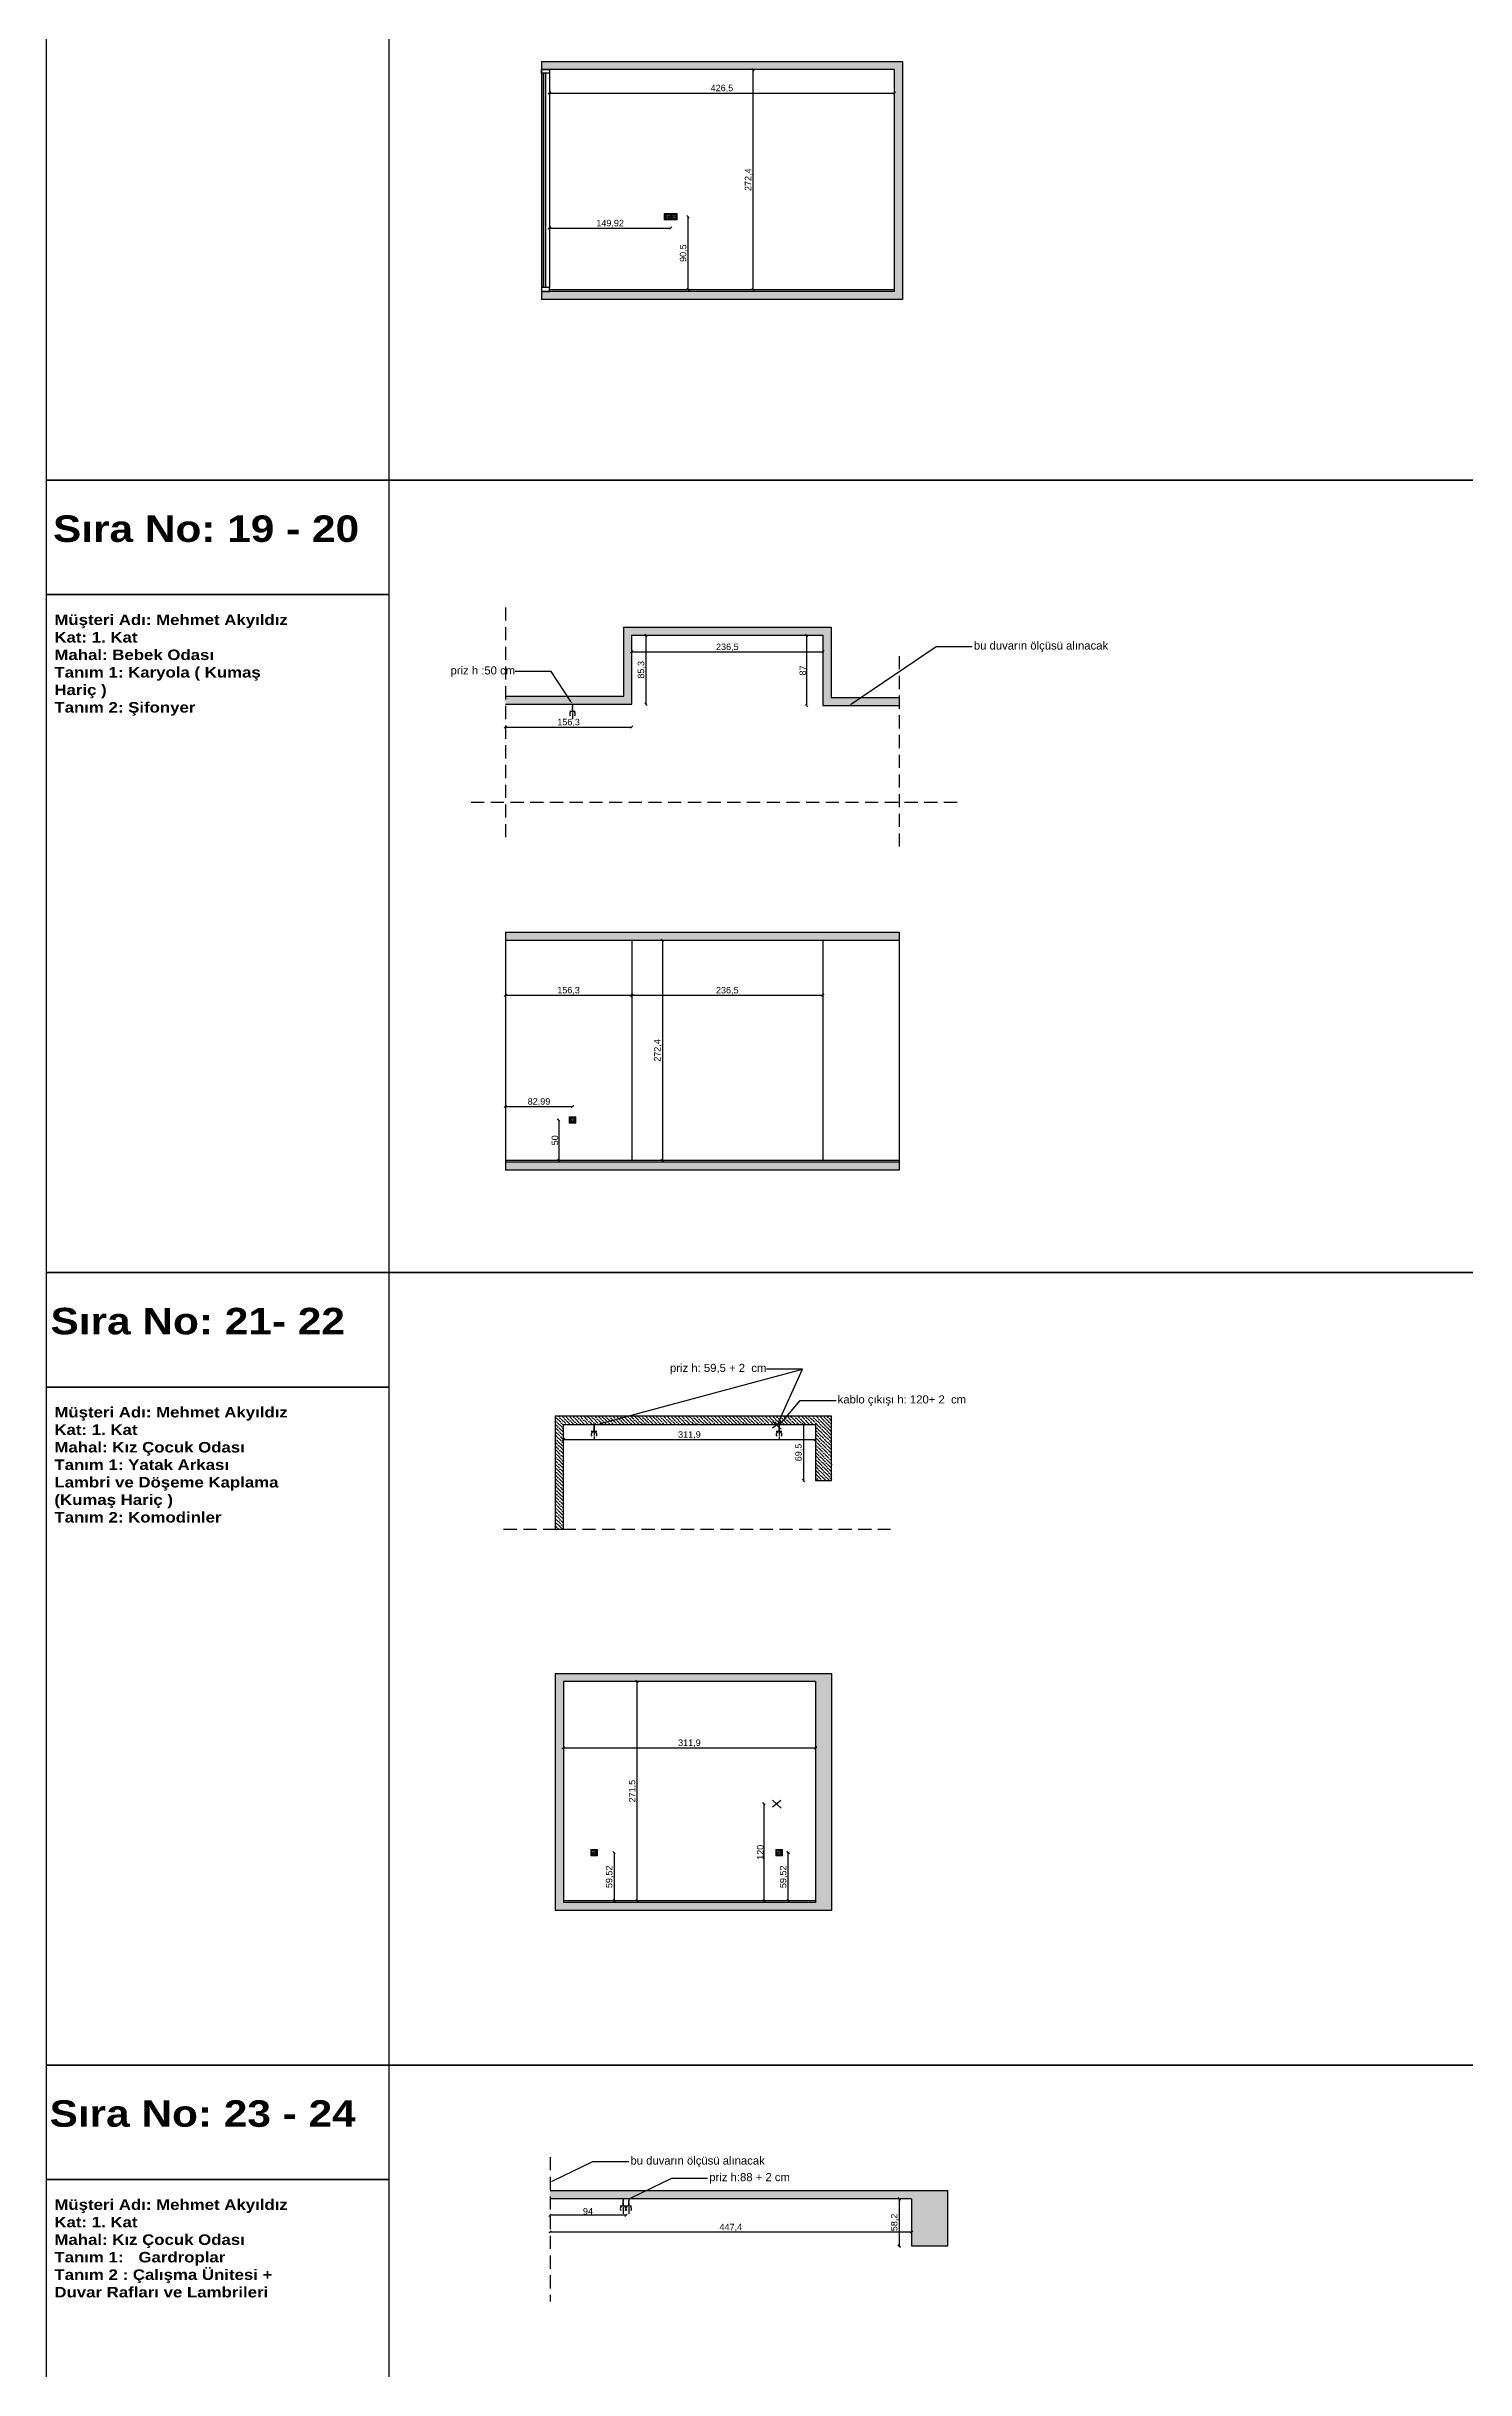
# Model space of a CAD drawing. Header units: millimetres. Extents: x -1860 to 15304, y 307 to 22353.
# Drawn here: x 3092 to 4848, y 5814 to 8689 of the extents above; entities that cross this region are included whole.
import ezdxf
from ezdxf import colors
from ezdxf.entities.mleader import LeaderData, LeaderLine
from ezdxf.math import Vec2, Vec3

# ---------------------------------------------------------------- set-up
doc = ezdxf.new("R2010")
doc.units = ezdxf.units.MM
doc.set_wipeout_variables(frame=1)
doc.linetypes.add('( Hidden )', pattern=[0.375, 0.25, -0.125])
doc.linetypes.add('CENTER', pattern=[50.8, 31.75, -6.35, 6.35, -6.35])
for name, color, linetype in [('0_Toner_Axis', 8, 'CENTER'), ('5_Toner_Electrical', 133, 'Continuous'), ('frame', 43, 'Continuous'), ('glass', 1, 'Continuous')]:
    doc.layers.add(name, color=color, linetype=linetype)
doc.layers.add('5_ID-Electrical _Priz', color=3, linetype='Continuous', lineweight=0)
doc.layers.add('çerçeve', color=40, linetype='Continuous', lineweight=40)
doc.styles.get("Standard").update_dxf_attribs({"font": 'arial.ttf'})
doc.dimstyles.new('ISO-25', dxfattribs={"dimtxt": 8, "dimasz": 3, "dimexe": 1.25, "dimexo": 0.625, "dimtad": 1, "dimtxsty": 'Standard', "dimblk": 'OBLIQUE', "dimcen": 2.5, "dimse1": 1, "dimse2": 1, "dimadec": 0, "dimazin": 0, "dimtfac": 1, "dimtmove": 0, "dimatfit": 3, "dimldrblk": 'OBLIQUE', "dimfxl": 1, "dimarcsym": 0})
pattern_1 = [(315, (-3502.7175, 9351.9497), (6.1739261, -1.683798), [7.9375, -1.5875, 0, -1.5875])]
pattern_2 = [(315, (-3586.0464, 9317.0485), (6.1739261, -1.683798), [7.9375, -1.5875, 0, -1.5875])]

# ---------------------------------------------------------------- blocks, each defined once
blk = doc.blocks.new('_Oblique')
at = {"color": 0, "linetype": 'ByBlock', "lineweight": -2}
blk.add_line((-0.5, -0.5), (0.5, 0.5), dxfattribs=at)
blk = doc.blocks.new('*D198')
at = {"color": 0, "lineweight": -2, "transparency": 16777216}
blk.add_line((3660, 7847), (3816.3, 7847), dxfattribs=at)
at = {"layer": 'Defpoints', "color": 0, "transparency": 16777216}
for p in [(3660, 7885.3), (3816.3, 7875.3), (3816.3, 7847)]:
    blk.add_point(p, dxfattribs=at)
at = {"color": 0, "lineweight": -2, "transparency": 16777216, "xscale": 3, "yscale": 3, "zscale": 3, "rotation": 180}
blk.add_blockref('_Oblique', (3660, 7847), dxfattribs=at)
at = {"color": 0, "lineweight": -2, "transparency": 16777216, "xscale": 3, "yscale": 3, "zscale": 3}
blk.add_blockref('_Oblique', (3816.3, 7847), dxfattribs=at)
at = {"color": 0, "transparency": 16777216, "insert": (3738.1, 7852.5), "char_height": 8, "attachment_point": 5}
blk.add_mtext('156,3', dxfattribs=at)
blk = doc.blocks.new('*D199')
at = {"color": 0, "lineweight": -2, "transparency": 16777216}
blk.add_line((3833.9, 7875.3), (3833.9, 7960.6), dxfattribs=at)
at = {"layer": 'Defpoints', "color": 0, "transparency": 16777216}
for p in [(3816.3, 7960.6), (3833.9, 7960.6), (3816.3, 7875.3)]:
    blk.add_point(p, dxfattribs=at)
at = {"color": 0, "lineweight": -2, "transparency": 16777216, "xscale": 3, "yscale": 3, "zscale": 3}
for p, rotation in [((3833.9, 7960.6), 90), ((3833.9, 7875.3), 270)]:
    blk.add_blockref('_Oblique', p, dxfattribs=dict(at, rotation=rotation))
at = {"color": 0, "transparency": 16777216, "insert": (3828.4, 7917.9), "char_height": 8, "attachment_point": 5, "rotation": 90}
blk.add_mtext('85,3', dxfattribs=at)
blk = doc.blocks.new('*D200')
at = {"color": 0, "lineweight": -2, "transparency": 16777216}
blk.add_line((3816.3, 7940.2), (4052.8, 7940.2), dxfattribs=at)
at = {"layer": 'Defpoints', "color": 0, "transparency": 16777216}
for p in [(3816.3, 7960.6), (4052.8, 7960.6), (4052.8, 7940.2)]:
    blk.add_point(p, dxfattribs=at)
at = {"color": 0, "lineweight": -2, "transparency": 16777216, "xscale": 3, "yscale": 3, "zscale": 3, "rotation": 180}
blk.add_blockref('_Oblique', (3816.3, 7940.2), dxfattribs=at)
at = {"color": 0, "lineweight": -2, "transparency": 16777216, "xscale": 3, "yscale": 3, "zscale": 3}
blk.add_blockref('_Oblique', (4052.8, 7940.2), dxfattribs=at)
at = {"color": 0, "transparency": 16777216, "insert": (3934.5, 7945.6), "char_height": 8, "attachment_point": 5}
blk.add_mtext('236,5', dxfattribs=at)
blk = doc.blocks.new('*D201')
at = {"color": 0, "lineweight": -2, "transparency": 16777216}
blk.add_line((4032.6, 7960.6), (4032.6, 7873.6), dxfattribs=at)
at = {"layer": 'Defpoints', "color": 0, "transparency": 16777216}
for p in [(4052.8, 7960.6), (4032.6, 7873.6), (4052.8, 7873.6)]:
    blk.add_point(p, dxfattribs=at)
at = {"color": 0, "lineweight": -2, "transparency": 16777216, "xscale": 3, "yscale": 3, "zscale": 3}
for p, rotation in [((4032.6, 7960.6), 90), ((4032.6, 7873.6), 270)]:
    blk.add_blockref('_Oblique', p, dxfattribs=dict(at, rotation=rotation))
at = {"color": 0, "transparency": 16777216, "insert": (4027.9, 7917.1), "char_height": 8, "attachment_point": 5, "rotation": 90}
blk.add_mtext('87', dxfattribs=at)
blk = doc.blocks.new('priz')
blk.add_wipeout([(12844.2, 13291.9), (12852.2, 13291.9), (12852.2, 13299.9), (12844.2, 13299.9)]).dxf.layer = '5_ID-Electrical _Priz'
at = {"layer": '5_ID-Electrical _Priz'}
for points in [[(12844.2, 13299.9), (12852.2, 13299.9), (12852.2, 13291.9), (12844.2, 13291.9)], [(12852.1, 13299.8), (12852.1, 13291.9), (12844.3, 13291.9), (12844.3, 13299.8)], [(12851.2, 13298.9), (12845.2, 13298.9), (12845.2, 13292.9), (12851.2, 13292.9)], [(12850.9, 13298.6), (12845.5, 13298.6), (12845.5, 13293.2), (12850.9, 13293.2)]]:
    blk.add_lwpolyline(points, close=True, dxfattribs=at)
for centre, radius in [((12848.2, 13295.9), 1.88), ((12847.6, 13295.9), 0.23), ((12848.7, 13295.9), 0.23)]:
    blk.add_circle(centre, radius, dxfattribs=at)
blk = doc.blocks.new('*D202')
at = {"color": 0, "lineweight": -2, "transparency": 16777216}
blk.add_line((3885.9, 8388.2), (3885.9, 8478.7), dxfattribs=at)
at = {"layer": 'Defpoints', "color": 0, "transparency": 16777216}
for p in [(3872.5, 8478.7), (3885.9, 8478.7), (3863.4, 8388.2)]:
    blk.add_point(p, dxfattribs=at)
at = {"color": 0, "lineweight": -2, "transparency": 16777216, "xscale": 3, "yscale": 3, "zscale": 3}
for p, rotation in [((3885.9, 8478.7), 90), ((3885.9, 8388.2), 270)]:
    blk.add_blockref('_Oblique', p, dxfattribs=dict(at, rotation=rotation))
at = {"color": 0, "transparency": 16777216, "insert": (3880.5, 8433.5), "char_height": 8, "attachment_point": 5, "rotation": 90}
blk.add_mtext('90,5', dxfattribs=at)
blk = doc.blocks.new('*D203')
at = {"color": 0, "lineweight": -2, "transparency": 16777216}
blk.add_line((3714.5, 8464.6), (3864.5, 8464.6), dxfattribs=at)
at = {"layer": 'Defpoints', "color": 0, "transparency": 16777216}
for p in [(3714.5, 8488), (3864.5, 8478.7), (3864.5, 8464.6)]:
    blk.add_point(p, dxfattribs=at)
at = {"color": 0, "lineweight": -2, "transparency": 16777216, "xscale": 3, "yscale": 3, "zscale": 3, "rotation": 180}
blk.add_blockref('_Oblique', (3714.5, 8464.6), dxfattribs=at)
at = {"color": 0, "lineweight": -2, "transparency": 16777216, "xscale": 3, "yscale": 3, "zscale": 3}
blk.add_blockref('_Oblique', (3864.5, 8464.6), dxfattribs=at)
at = {"color": 0, "transparency": 16777216, "insert": (3789.5, 8470), "char_height": 8, "attachment_point": 5}
blk.add_mtext('149,92', dxfattribs=at)
blk = doc.blocks.new('*D233')
at = {"color": 0, "lineweight": -2, "transparency": 16777216}
blk.add_line((3966.3, 8388.2), (3966.3, 8660.6), dxfattribs=at)
at = {"layer": 'Defpoints', "color": 0, "transparency": 16777216}
for p in [(3966.3, 8660.6), (3968.7, 8660.6), (3968.7, 8388.2)]:
    blk.add_point(p, dxfattribs=at)
at = {"color": 0, "lineweight": -2, "transparency": 16777216, "xscale": 3, "yscale": 3, "zscale": 3}
for p, rotation in [((3966.3, 8660.6), 90), ((3966.3, 8388.2), 270)]:
    blk.add_blockref('_Oblique', p, dxfattribs=dict(at, rotation=rotation))
at = {"color": 0, "transparency": 16777216, "insert": (3960.9, 8524.4), "char_height": 8, "attachment_point": 5, "rotation": 90}
blk.add_mtext('272,4', dxfattribs=at)
blk = doc.blocks.new('*D234')
at = {"color": 0, "lineweight": -2, "transparency": 16777216}
blk.add_line((3714.5, 8631.7), (4141, 8631.7), dxfattribs=at)
at = {"layer": 'Defpoints', "color": 0, "transparency": 16777216}
for p in [(3714.5, 8660.6), (4141, 8660.6), (4141, 8631.7)]:
    blk.add_point(p, dxfattribs=at)
at = {"color": 0, "lineweight": -2, "transparency": 16777216, "xscale": 3, "yscale": 3, "zscale": 3, "rotation": 180}
blk.add_blockref('_Oblique', (3714.5, 8631.7), dxfattribs=at)
at = {"color": 0, "lineweight": -2, "transparency": 16777216, "xscale": 3, "yscale": 3, "zscale": 3}
blk.add_blockref('_Oblique', (4141, 8631.7), dxfattribs=at)
at = {"color": 0, "transparency": 16777216, "insert": (3927.8, 8637.2), "char_height": 8, "attachment_point": 5}
blk.add_mtext('426,5', dxfattribs=at)
blk = doc.blocks.new('*D235')
at = {"color": 0, "lineweight": -2, "transparency": 16777216}
blk.add_line((3854.1, 7583), (3854.1, 7310.6), dxfattribs=at)
at = {"layer": 'Defpoints', "color": 0, "transparency": 16777216}
for p in [(3816.3, 7583), (3816.3, 7310.6), (3854.1, 7310.6)]:
    blk.add_point(p, dxfattribs=at)
at = {"color": 0, "lineweight": -2, "transparency": 16777216, "xscale": 3, "yscale": 3, "zscale": 3}
for p, rotation in [((3854.1, 7583), 90), ((3854.1, 7310.6), 270)]:
    blk.add_blockref('_Oblique', p, dxfattribs=dict(at, rotation=rotation))
at = {"color": 0, "transparency": 16777216, "insert": (3848.7, 7446.8), "char_height": 8, "attachment_point": 5, "rotation": 90}
blk.add_mtext('272,4', dxfattribs=at)
blk = doc.blocks.new('*D236')
at = {"color": 0, "lineweight": -2, "transparency": 16777216}
blk.add_line((3660, 7515.3), (3816.3, 7515.3), dxfattribs=at)
at = {"layer": 'Defpoints', "color": 0, "transparency": 16777216}
for p in [(3660, 7583), (3816.3, 7583), (3816.3, 7515.3)]:
    blk.add_point(p, dxfattribs=at)
at = {"color": 0, "lineweight": -2, "transparency": 16777216, "xscale": 3, "yscale": 3, "zscale": 3, "rotation": 180}
blk.add_blockref('_Oblique', (3660, 7515.3), dxfattribs=at)
at = {"color": 0, "lineweight": -2, "transparency": 16777216, "xscale": 3, "yscale": 3, "zscale": 3}
blk.add_blockref('_Oblique', (3816.3, 7515.3), dxfattribs=at)
at = {"color": 0, "transparency": 16777216, "insert": (3738.1, 7520.7), "char_height": 8, "attachment_point": 5}
blk.add_mtext('156,3', dxfattribs=at)
blk = doc.blocks.new('*D237')
at = {"color": 0, "lineweight": -2, "transparency": 16777216}
blk.add_line((3816.3, 7515.3), (4052.8, 7515.3), dxfattribs=at)
at = {"layer": 'Defpoints', "color": 0, "transparency": 16777216}
for p in [(3816.3, 7583), (4052.8, 7545.5), (4052.8, 7515.3)]:
    blk.add_point(p, dxfattribs=at)
at = {"color": 0, "lineweight": -2, "transparency": 16777216, "xscale": 3, "yscale": 3, "zscale": 3, "rotation": 180}
blk.add_blockref('_Oblique', (3816.3, 7515.3), dxfattribs=at)
at = {"color": 0, "lineweight": -2, "transparency": 16777216, "xscale": 3, "yscale": 3, "zscale": 3}
blk.add_blockref('_Oblique', (4052.8, 7515.3), dxfattribs=at)
at = {"color": 0, "transparency": 16777216, "insert": (3934.5, 7520.7), "char_height": 8, "attachment_point": 5}
blk.add_mtext('236,5', dxfattribs=at)
blk = doc.blocks.new('A$C5399117F')
at = {"layer": '0_Toner_Axis', "ltscale": 0.1}
blk.add_lwpolyline([(3.5, 18.8), (3.5, 0)], dxfattribs=at)
at = {"layer": '5_Toner_Electrical'}
for p, q in [((7, 9.9), (0, 9.9)), ((3.5, 9.9), (3.5, 16.9))]:
    blk.add_line(p, q, dxfattribs=at)
blk.add_arc((3.5, 6.4), 3.53, 326.7114, 213.2886, dxfattribs=at)
blk = doc.blocks.new('*D238')
at = {"color": 0, "lineweight": -2, "transparency": 16777216}
blk.add_line((3725.9, 7360.6), (3725.9, 7310.6), dxfattribs=at)
at = {"layer": 'Defpoints', "color": 0, "transparency": 16777216}
for p in [(3743, 7360.6), (3725.9, 7310.6), (3743, 7310.6)]:
    blk.add_point(p, dxfattribs=at)
at = {"color": 0, "lineweight": -2, "transparency": 16777216, "xscale": 3, "yscale": 3, "zscale": 3}
for p, rotation in [((3725.9, 7360.6), 90), ((3725.9, 7310.6), 270)]:
    blk.add_blockref('_Oblique', p, dxfattribs=dict(at, rotation=rotation))
at = {"color": 0, "transparency": 16777216, "insert": (3721.2, 7335.6), "char_height": 8, "attachment_point": 5, "rotation": 90}
blk.add_mtext('50', dxfattribs=at)
blk = doc.blocks.new('*D239')
at = {"color": 0, "lineweight": -2, "transparency": 16777216}
blk.add_line((3660, 7377.6), (3743, 7377.6), dxfattribs=at)
at = {"layer": 'Defpoints', "color": 0, "transparency": 16777216}
for p in [(3660, 7379.6), (3743, 7377.6), (3743, 7364.6)]:
    blk.add_point(p, dxfattribs=at)
at = {"color": 0, "lineweight": -2, "transparency": 16777216, "xscale": 3, "yscale": 3, "zscale": 3, "rotation": 180}
blk.add_blockref('_Oblique', (3660, 7377.6), dxfattribs=at)
at = {"color": 0, "lineweight": -2, "transparency": 16777216, "xscale": 3, "yscale": 3, "zscale": 3}
blk.add_blockref('_Oblique', (3743, 7377.6), dxfattribs=at)
at = {"color": 0, "transparency": 16777216, "insert": (3701.5, 7383), "char_height": 8, "attachment_point": 5}
blk.add_mtext('82,99', dxfattribs=at)
blk = doc.blocks.new('*D240')
at = {"color": 0, "lineweight": -2, "transparency": 16777216}
blk.add_line((3731.7, 6965.4), (4043.6, 6965.4), dxfattribs=at)
at = {"layer": 'Defpoints', "color": 0, "transparency": 16777216}
for p in [(3731.7, 6984.1), (4043.6, 6984.1), (4043.6, 6965.4)]:
    blk.add_point(p, dxfattribs=at)
at = {"color": 0, "lineweight": -2, "transparency": 16777216, "xscale": 3, "yscale": 3, "zscale": 3, "rotation": 180}
blk.add_blockref('_Oblique', (3731.7, 6965.4), dxfattribs=at)
at = {"color": 0, "lineweight": -2, "transparency": 16777216, "xscale": 3, "yscale": 3, "zscale": 3}
blk.add_blockref('_Oblique', (4043.6, 6965.4), dxfattribs=at)
at = {"color": 0, "transparency": 16777216, "insert": (3887.6, 6970.8), "char_height": 8, "attachment_point": 5}
blk.add_mtext('311,9', dxfattribs=at)
blk = doc.blocks.new('*D241')
at = {"color": 0, "lineweight": -2, "transparency": 16777216}
blk.add_line((4028.6, 6984.1), (4028.6, 6914.6), dxfattribs=at)
at = {"layer": 'Defpoints', "color": 0, "transparency": 16777216}
for p in [(4043.6, 6984.1), (4028.6, 6914.6), (4043.6, 6914.6)]:
    blk.add_point(p, dxfattribs=at)
at = {"color": 0, "lineweight": -2, "transparency": 16777216, "xscale": 3, "yscale": 3, "zscale": 3}
for p, rotation in [((4028.6, 6984.1), 90), ((4028.6, 6914.6), 270)]:
    blk.add_blockref('_Oblique', p, dxfattribs=dict(at, rotation=rotation))
at = {"color": 0, "transparency": 16777216, "insert": (4023.2, 6949.3), "char_height": 8, "attachment_point": 5, "rotation": 90}
blk.add_mtext('69,5', dxfattribs=at)
blk = doc.blocks.new('A$C250070FD')
at = {"color": 244, "true_color": 0x991b1e}
for p, q in [((7.8, 8.8), (-1.7, -2)), ((-1.5, 8.6), (6.8, -2))]:
    blk.add_line(p, q, dxfattribs=at)
blk = doc.blocks.new('*D242')
at = {"color": 0, "lineweight": -2, "transparency": 16777216}
blk.add_line((3794.4, 6454), (3794.4, 6394.5), dxfattribs=at)
at = {"layer": 'Defpoints', "color": 0, "transparency": 16777216}
for p in [(3773.7, 6454), (3773.7, 6394.5), (3794.4, 6394.5)]:
    blk.add_point(p, dxfattribs=at)
at = {"color": 0, "lineweight": -2, "transparency": 16777216, "xscale": 3, "yscale": 3, "zscale": 3}
for p, rotation in [((3794.4, 6454), 90), ((3794.4, 6394.5), 270)]:
    blk.add_blockref('_Oblique', p, dxfattribs=dict(at, rotation=rotation))
at = {"color": 0, "transparency": 16777216, "insert": (3789, 6424.2), "char_height": 8, "attachment_point": 5, "rotation": 90}
blk.add_mtext('59,52', dxfattribs=at)
blk = doc.blocks.new('*D243')
at = {"color": 0, "lineweight": -2, "transparency": 16777216}
blk.add_line((4009.8, 6394.5), (4009.8, 6454), dxfattribs=at)
at = {"layer": 'Defpoints', "color": 0, "transparency": 16777216}
for p in [(4002.6, 6454), (4009.8, 6454), (4003.2, 6394.5)]:
    blk.add_point(p, dxfattribs=at)
at = {"color": 0, "lineweight": -2, "transparency": 16777216, "xscale": 3, "yscale": 3, "zscale": 3}
for p, rotation in [((4009.8, 6454), 90), ((4009.8, 6394.5), 270)]:
    blk.add_blockref('_Oblique', p, dxfattribs=dict(at, rotation=rotation))
at = {"color": 0, "transparency": 16777216, "insert": (4004.3, 6424.2), "char_height": 8, "attachment_point": 5, "rotation": 90}
blk.add_mtext('59,52', dxfattribs=at)
blk = doc.blocks.new('*D244')
at = {"color": 0, "lineweight": -2, "transparency": 16777216}
blk.add_line((3980, 6394.5), (3980, 6514.5), dxfattribs=at)
at = {"layer": 'Defpoints', "color": 0, "transparency": 16777216}
for p in [(3980, 6514.5), (3995.6, 6514.5), (3980.5, 6394.5)]:
    blk.add_point(p, dxfattribs=at)
at = {"color": 0, "lineweight": -2, "transparency": 16777216, "xscale": 3, "yscale": 3, "zscale": 3}
for p, rotation in [((3980, 6514.5), 90), ((3980, 6394.5), 270)]:
    blk.add_blockref('_Oblique', p, dxfattribs=dict(at, rotation=rotation))
at = {"color": 0, "transparency": 16777216, "insert": (3975.3, 6454.5), "char_height": 8, "attachment_point": 5, "rotation": 90}
blk.add_mtext('120', dxfattribs=at)
blk = doc.blocks.new('*D245')
at = {"color": 0, "lineweight": -2, "transparency": 16777216}
blk.add_line((3731.7, 6583.9), (4043.6, 6583.9), dxfattribs=at)
at = {"layer": 'Defpoints', "color": 0, "transparency": 16777216}
for p in [(3731.7, 6604.6), (4043.6, 6604.6), (4043.6, 6583.9)]:
    blk.add_point(p, dxfattribs=at)
at = {"color": 0, "lineweight": -2, "transparency": 16777216, "xscale": 3, "yscale": 3, "zscale": 3, "rotation": 180}
blk.add_blockref('_Oblique', (3731.7, 6583.9), dxfattribs=at)
at = {"color": 0, "lineweight": -2, "transparency": 16777216, "xscale": 3, "yscale": 3, "zscale": 3}
blk.add_blockref('_Oblique', (4043.6, 6583.9), dxfattribs=at)
at = {"color": 0, "transparency": 16777216, "insert": (3887.6, 6589.4), "char_height": 8, "attachment_point": 5}
blk.add_mtext('311,9', dxfattribs=at)
blk = doc.blocks.new('*D246')
at = {"color": 0, "lineweight": -2, "transparency": 16777216}
blk.add_line((3822.9, 6394.5), (3822.9, 6666), dxfattribs=at)
at = {"layer": 'Defpoints', "color": 0, "transparency": 16777216}
for p in [(3822.9, 6666), (3828.5, 6666), (3828.5, 6394.5)]:
    blk.add_point(p, dxfattribs=at)
at = {"color": 0, "lineweight": -2, "transparency": 16777216, "xscale": 3, "yscale": 3, "zscale": 3}
for p, rotation in [((3822.9, 6666), 90), ((3822.9, 6394.5), 270)]:
    blk.add_blockref('_Oblique', p, dxfattribs=dict(at, rotation=rotation))
at = {"color": 0, "transparency": 16777216, "insert": (3817.5, 6530.2), "char_height": 8, "attachment_point": 5, "rotation": 90}
blk.add_mtext('271,5', dxfattribs=at)
blk = doc.blocks.new('*D132')
at = {"color": 0, "lineweight": -2, "transparency": 16777216}
blk.add_line((4162.5, 5984.5), (3715.1, 5984.5), dxfattribs=at)
at = {"layer": 'Defpoints', "color": 0, "transparency": 16777216}
for p in [(3715.1, 6012.5), (4162.5, 6012.5), (3715.1, 5984.5)]:
    blk.add_point(p, dxfattribs=at)
at = {"color": 0, "lineweight": -2, "transparency": 16777216, "xscale": 3, "yscale": 3, "zscale": 3, "rotation": 180}
blk.add_blockref('_Oblique', (3715.1, 5984.5), dxfattribs=at)
at = {"color": 0, "lineweight": -2, "transparency": 16777216, "xscale": 3, "yscale": 3, "zscale": 3}
blk.add_blockref('_Oblique', (4162.5, 5984.5), dxfattribs=at)
at = {"color": 0, "transparency": 16777216, "insert": (3938.8, 5990), "char_height": 8, "attachment_point": 5}
blk.add_mtext('447,4', dxfattribs=at)
blk = doc.blocks.new('*D247')
at = {"color": 0, "lineweight": -2, "transparency": 16777216}
blk.add_line((4147.1, 6025.6), (4147.1, 5967.4), dxfattribs=at)
at = {"layer": 'Defpoints', "color": 0, "transparency": 16777216}
for p in [(4162.5, 6025.6), (4147.1, 5967.4), (4162.5, 5967.4)]:
    blk.add_point(p, dxfattribs=at)
at = {"color": 0, "lineweight": -2, "transparency": 16777216, "xscale": 3, "yscale": 3, "zscale": 3}
for p, rotation in [((4147.1, 6025.6), 90), ((4147.1, 5967.4), 270)]:
    blk.add_blockref('_Oblique', p, dxfattribs=dict(at, rotation=rotation))
at = {"color": 0, "transparency": 16777216, "insert": (4141.7, 5996.5), "char_height": 8, "attachment_point": 5, "rotation": 90}
blk.add_mtext('58,2', dxfattribs=at)
blk = doc.blocks.new('*D127')
at = {"color": 0, "lineweight": -2, "transparency": 16777216}
blk.add_line((3809.1, 6005.4), (3715.1, 6005.4), dxfattribs=at)
at = {"layer": 'Defpoints', "color": 0, "transparency": 16777216}
for p in [(3715.1, 6005.4), (3715.1, 5973), (3809.1, 5973)]:
    blk.add_point(p, dxfattribs=at)
at = {"color": 0, "lineweight": -2, "transparency": 16777216, "xscale": 3, "yscale": 3, "zscale": 3, "rotation": 180}
blk.add_blockref('_Oblique', (3715.1, 6005.4), dxfattribs=at)
at = {"color": 0, "lineweight": -2, "transparency": 16777216, "xscale": 3, "yscale": 3, "zscale": 3}
blk.add_blockref('_Oblique', (3809.1, 6005.4), dxfattribs=at)
at = {"color": 0, "transparency": 16777216, "insert": (3762.1, 6010.1), "char_height": 8, "attachment_point": 5}
blk.add_mtext('94', dxfattribs=at)

msp = doc.modelspace()

# ---------------------------------------------------------------- hatches: boundary and pattern name
at = {"true_color": 0x636466, "transparency": 33554687}
h = msp.add_hatch(dxfattribs=at)
h.set_pattern_fill('ANSI36', color=251, angle=270)
h.set_pattern_definition(pattern_1)
h.paths.add_polyline_path([(4151.02856, 8670.61859), (3704.52856, 8670.61859), (3704.52856, 8670.11859), (3704.52856, 8660.61859), (4141.77766, 8660.61859), (4141.02856, 8386.21859), (3704.52856, 8386.21859), (3704.52856, 8376.21859), (4151.02856, 8376.21859)])
h = msp.add_hatch(dxfattribs=at)
h.set_pattern_fill('ANSI36', color=251, angle=270)
h.set_pattern_definition(pattern_1)
h.paths.add_polyline_path([(4147.25668, 7883.59236), (4062.78421, 7883.59236), (4062.78421, 7970.59236), (3806.28421, 7970.59236), (3806.28421, 7885.29236), (3659.98421, 7885.29236), (3659.98421, 7875.29236), (3816.28421, 7875.29236), (3816.28421, 7960.59236), (4052.78421, 7960.59236), (4052.78421, 7873.59236), (4147.25668, 7873.59236)])
h = msp.add_hatch(dxfattribs=at)
h.set_pattern_fill('ANSI36', color=251, angle=270)
h.set_pattern_definition(pattern_1)
h.paths.add_polyline_path([(4147.25668, 7593.02806), (3659.98421, 7593.02806), (3659.98421, 7583.02806), (4147.25668, 7583.02806)])
h.paths.add_polyline_path([(4147.25668, 7308.62806), (3659.98421, 7308.62806), (3659.98421, 7298.62806), (4147.25668, 7298.62806)])
h = msp.add_hatch(dxfattribs=at)
h.set_pattern_fill('ANSI36', color=251, angle=270)
h.set_pattern_definition(pattern_2)
h.paths.add_polyline_path([(4063.58515, 6984.05945), (4063.58515, 6994.05945), (3721.68515, 6994.05945), (3721.68515, 6854.34044), (3731.68515, 6854.34044), (3731.68515, 6984.05945), (4043.58515, 6984.05945), (4043.58515, 6914.55945), (4063.58515, 6914.55945)])
h = msp.add_hatch(dxfattribs=at)
h.set_pattern_fill('ANSI36', color=251, angle=270)
h.set_pattern_definition(pattern_2)
h.paths.add_polyline_path([(4063.58515, 6675.96237), (3721.68515, 6675.96237), (3721.68515, 6382.46237), (4063.58515, 6382.46237)])
h.paths.add_polyline_path([(4043.58515, 6392.46237), (3731.68515, 6392.46237), (3731.68515, 6665.96237), (4043.58515, 6665.96237)], flags=16)
h = msp.add_hatch(dxfattribs=at)
h.set_pattern_fill('ANSI36', color=251, angle=270)
h.set_pattern_definition([(315, (-3506.7616, 8361.8045), (6.1739261, -1.683798), [7.9375, -1.5875, 0, -1.5875])])
h.paths.add_polyline_path([(4207.27342, 6035.59198), (3715.14809, 6035.59198), (3715.14809, 6025.59198), (4162.54809, 6025.59198), (4162.54809, 5967.39198), (4207.27342, 5967.39198)])

# ---------------------------------------------------------------- linework, layer by layer
for p, q in [((3704.52856, 8670.61859), (4151.02856, 8670.61859)), ((3704.52856, 8670.61859), (3704.52856, 8660.61859)), ((4141.02856, 8660.61859), (3704.52856, 8660.61859)), ((4141.02856, 8660.61859), (3704.52856, 8660.61859)), ((4141.02856, 8660.61859), (4141.02856, 8386.21859)), ((4151.02856, 8670.61859), (4151.02856, 8376.21859)), ((3704.52856, 8386.21859), (3704.52856, 8376.21859)), ((4141.02856, 8386.21859), (3704.52856, 8386.21859)), ((4151.02856, 8376.21859), (3704.52856, 8376.21859)), ((4141.02856, 8388.21859), (3714.52856, 8388.21859)), ((4052.78421, 7873.59236), (4147.25668, 7873.59236)), ((3659.98421, 7593.02806), (3659.98421, 7298.62806)), ((3659.98421, 7593.02806), (4147.25668, 7593.02806)), ((4147.25668, 7593.02806), (4147.25668, 7298.62806)), ((4147.25668, 7583.02806), (3659.98421, 7583.02806)), ((3816.28421, 7583.02806), (3816.28421, 7310.62806)), ((4052.78421, 7583.02806), (4052.78421, 7310.62806)), ((4147.25668, 7310.62806), (3659.98421, 7310.62806)), ((4147.25668, 7308.62806), (3659.98421, 7308.62806)), ((4147.25668, 7298.62806), (3659.98421, 7298.62806)), ((3721.68515, 6675.96237), (4063.58515, 6675.96237)), ((3721.68515, 6675.96237), (3721.68515, 6382.46237)), ((4063.58515, 6675.96237), (4063.58515, 6382.46237)), ((4043.58515, 6665.96237), (3731.68515, 6665.96237)), ((3731.68515, 6665.96237), (3731.68515, 6392.46237)), ((4043.58515, 6665.96237), (4043.58515, 6392.46237)), ((4063.58515, 6382.46237), (3721.68515, 6382.46237)), ((4043.58515, 6394.46237), (3731.68515, 6394.46237)), ((4043.58515, 6392.46237), (3731.68515, 6392.46237))]:
    msp.add_line(p, q)
at = {"linetype": '( Hidden )', "ltscale": 65}
for p, q in [((3659.98421, 7995.09665), (3659.98421, 7705.12163)), ((4147.25668, 7934.7327), (4147.25668, 7697.55628)), ((4218.82124, 7753.87539), (3613.83282, 7753.87539)), ((3657.7713, 6854.34044), (4136.2086, 6854.34044)), ((3715.14809, 6077.36329), (3715.14809, 5898.58139))]:
    msp.add_line(p, q, dxfattribs=at)
for points in [[(3092.17375, 9133.1838), (10114.64183, 9133.1838), (10114.64183, 8152.53426), (3092.17375, 8152.53426)], [(3092.17375, 8991.63849), (3515.83176, 8991.63849), (3515.83176, 8152.53426), (3092.17375, 8152.53426)], [(3092.17375, 8152.53426), (3515.83176, 8152.53426), (3515.83176, 8010.98895), (3092.17375, 8010.98895)], [(3092.17375, 8152.53426), (10114.64183, 8152.53426), (10114.64183, 7171.88472), (3092.17375, 7171.88472)], [(3092.17375, 8010.98895), (3515.83176, 8010.98895), (3515.83176, 7171.88472), (3092.17375, 7171.88472)], [(3092.17375, 7171.88472), (3515.83176, 7171.88472), (3515.83176, 7030.33941), (3092.17375, 7030.33941)], [(3092.17375, 7171.88472), (10114.64183, 7171.88472), (10114.64183, 6191.23517), (3092.17375, 6191.23517)], [(3092.17375, 7030.33941), (3515.83176, 7030.33941), (3515.83176, 6191.23517), (3092.17375, 6191.23517)], [(3092.17375, 6191.23517), (3515.83176, 6191.23517), (3515.83176, 6049.68987), (3092.17375, 6049.68987)], [(3092.17375, 6191.23517), (10114.64183, 6191.23517), (10114.64183, 5210.58563), (3092.17375, 5210.58563)], [(3092.17375, 6049.68987), (3515.83176, 6049.68987), (3515.83176, 5210.58563), (3092.17375, 5210.58563)]]:
    msp.add_lwpolyline(points, close=True)
for points in [[(3659.98421, 7885.29236), (3806.28421, 7885.29236), (3806.28421, 7970.59236), (4062.78421, 7970.59236), (4062.78421, 7883.59236), (4147.25668, 7883.59236)], [(3659.98421, 7875.29236), (3816.28421, 7875.29236), (3816.28421, 7960.59236), (4052.78421, 7960.59236), (4052.78421, 7873.59236)], [(3731.68515, 6984.05945), (4043.58515, 6984.05945), (4043.58515, 6914.55945), (4063.58515, 6914.55945), (4063.58515, 6984.05945), (4063.58515, 6994.05945), (3721.68515, 6994.05945), (3721.68515, 6854.34044), (3731.68515, 6854.34044), (3731.68515, 6984.05945)], [(4162.54809, 6025.59198), (4162.54809, 5967.39198), (4207.27342, 5967.39198), (4207.27342, 6035.59198), (3715.14809, 6035.59198)], [(4162.54809, 6025.59198), (3715.14809, 6025.59198)]]:
    msp.add_lwpolyline(points)
at = {"layer": 'frame'}
for points in [[(3714.52856, 8656.11859), (3704.52856, 8656.11859), (3704.52856, 8660.61859), (3714.52856, 8660.61859)], [(3714.52856, 8391.21859), (3704.52856, 8391.21859), (3704.52856, 8386.21859), (3714.52856, 8386.21859)]]:
    msp.add_lwpolyline(points, close=True, dxfattribs=at)
at = {"layer": 'glass'}
for p, q in [((3704.52854, 8660.61859), (3704.52856, 8391.21859)), ((3707.02855, 8656.11859), (3707.02856, 8391.21859)), ((3709.52855, 8656.11859), (3709.52856, 8391.21859)), ((3714.52856, 8660.61859), (3714.52856, 8391.21859))]:
    msp.add_line(p, q, dxfattribs=at)
for points in [[(3706.99482, 8391.21859), (3706.99541, 8656.11859)], [(3707.02861, 8391.21859), (3707.02861, 8656.11859)]]:
    msp.add_lwpolyline(points, dxfattribs=at)

# ---------------------------------------------------------------- block references
for p in [(3739.45598, 7856.44621), (3766.15693, 6965.21329), (3995.05693, 6965.21329), (3802.11987, 6006.74582), (3809.11987, 6006.74582)]:
    msp.add_blockref('A$C5399117F', p)
at = {"color": 219, "true_color": 0x642165, "rotation": 270}
for p in [(3992.44405, 6986.11664), (3992.28276, 6517.13201)]:
    msp.add_blockref('A$C250070FD', p, dxfattribs=at)

# ---------------------------------------------------------------- texts
at = {"layer": 'çerçeve', "color": 0, "lineweight": 25, "transparency": 33554687, "char_height": 32.7868852, "attachment_point": 3}
for s, insert in [('{\\fArial Black|b1|i0|c162|p34;Sıra No: 19 - 20}', (3478.98638, 8108.94604)), ('{\\fArial Black|b1|i0|c162|p34;Sıra No: 21- 22}', (3461.41208, 7128.2965)), ('{\\fArial Black|b1|i0|c162|p34;Sıra No: 23 - 24}', (3474.76831, 6147.64696))]:
    msp.add_mtext(s, dxfattribs=dict(at, insert=insert))
at = {"layer": 'çerçeve', "color": 0, "lineweight": 25, "transparency": 33554687, "char_height": 13, "width": 288.1522418, "attachment_point": 3}
for s, insert in [('\\pxql;{\\fArial Black|b1|i0|c162|p34;Müşteri Adı: Mehmet Akyıldız\\PKat: 1. Kat \\PMahal: Bebek Odası \\PTanım 1: Karyola ( Kumaş Hariç )  \\PTanım 2: Şifonyer}', (3390.12929, 7986.32063)), ('\\pxql;{\\fArial Black|b1|i0|c162|p34;Müşteri Adı: Mehmet Akyıldız\\PKat: 1. Kat \\PMahal: Kız Çocuk Odası\\PTanım 1: Yatak Arkası Lambri ve Döşeme Kaplama (Kumaş Hariç ) \\PTanım 2: Komodinler}', (3390.12929, 7005.67109)), ('\\pxql;{\\fArial Black|b1|i0|c162|p34;Müşteri Adı: Mehmet Akyıldız\\PKat: 1. Kat \\PMahal: Kız Çocuk Odası\\PTanım 1: ^IGardroplar \\PTanım 2 : Çalışma Ünitesi + Duvar Rafları ve Lambrileri }', (3390.12929, 6025.02155))]:
    msp.add_mtext(s, dxfattribs=dict(at, insert=insert))

# ---------------------------------------------------------------- dimensions: what is measured, and where the dimension line sits
for base, p1, p2, picture, middle in [((4141.02856, 8631.72682), (3714.52856, 8660.61859), (4141.02856, 8660.61859), '*D234', (3927.77856, 8637.15946)), ((3816.28421, 7515.26529), (3659.98421, 7583.02806), (3816.28421, 7583.02806), '*D236', (3738.13421, 7520.69793)), ((4043.58515, 6965.36717), (3731.68515, 6984.05945), (4043.58515, 6984.05945), '*D240', (3887.63515, 6970.79981)), ((4043.58515, 6583.92216), (3731.68515, 6604.6416), (4043.58515, 6604.6416), '*D245', (3887.63515, 6589.3548)), ((3715.14809, 6005.36047), (3809.14809, 5972.97892), (3715.14809, 5972.97892), '*D127', (3762.14809, 6010.07005)), ((3715.14809, 5984.53537), (4162.54809, 6012.483), (3715.14809, 6012.483), '*D132', (3938.84809, 5989.95163))]:
    dim = msp.add_linear_dim(base=base, p1=p1, p2=p2, dimstyle='ISO-25')
    dim.commit()
    dim.dimension.update_dxf_attribs({"geometry": picture, "text_midpoint": middle})
for base, p1, p2, angle, picture, middle in [((3966.33925, 8660.61859), (3968.66368, 8388.21859), (3968.66368, 8660.61859), 90, '*D233', (3960.90662, 8524.41859)), ((4052.78421, 7940.18637), (3816.28421, 7960.59236), (4052.78421, 7960.59236), 180, '*D200', (3934.53421, 7945.61901)), ((3833.85437, 7960.59236), (3816.28421, 7875.29236), (3816.28421, 7960.59236), 270, '*D199', (3828.42173, 7917.94236)), ((4032.64786, 7873.59236), (4052.78421, 7960.59236), (4052.78421, 7873.59236), 270, '*D201', (4027.93827, 7917.09236)), ((3816.28421, 7847.022), (3659.98421, 7885.29236), (3816.28421, 7875.29236), 180, '*D198', (3738.13421, 7852.45464)), ((3854.13649, 7310.62806), (3816.28421, 7583.02806), (3816.28421, 7310.62806), 90, '*D235', (3848.70385, 7446.82806)), ((4028.64578, 6914.55945), (4043.58515, 6984.05945), (4043.58515, 6914.55945), 90, '*D241', (4023.21314, 6949.30945)), ((3822.91671, 6665.96237), (3828.4886, 6394.46237), (3828.4886, 6665.96237), 90, '*D246', (3817.48407, 6530.21237)), ((4147.12101, 5967.39198), (4162.54809, 6025.59198), (4162.54809, 5967.39198), 90, '*D247', (4141.68837, 5996.49198))]:
    dim = msp.add_linear_dim(base=base, p1=p1, p2=p2, angle=angle, dimstyle='ISO-25')
    dim.commit()
    dim.dimension.update_dxf_attribs({"geometry": picture, "text_midpoint": middle})
dim = msp.add_linear_dim(base=(4052.78421, 7515.26529), p1=(3816.28421, 7583.02806), p2=(4052.78421, 7545.51032), dimstyle='ISO-25', override={"dimtmove": 1})
dim.commit()
dim.dimension.update_dxf_attribs({"geometry": '*D237', "text_midpoint": (3934.53421, 7520.69793)})

# ---------------------------------------------------------------- leaders
at = {"color": 6}
ml = msp.add_multileader_mtext('Standard', dxfattribs=at)
ml.set_content('bu duvarın ölçüsü alınacak', color=6)
ml.set_leader_properties()
ml.build(insert=Vec2(0, 0))
ml.multileader.update_dxf_attribs({"dogleg_length": 44.44786})
ctx = ml.context
ctx.base_point, ctx.char_height, ctx.plane_origin = Vec3(4237.47171, 7946.6009), 10, Vec3(4084.87846, 7873.59236)
notes = []
notes.append((ctx, [(0, (1, 1, 0), (4193.02384, 7946.6009), (1, 0), 44.44786, [(0, [(4084.87846, 7873.59236)], 0, [])])]))
ctx.mtext.insert, ctx.mtext.flow_direction = Vec3(4239.47171, 7952.96857), 5
ml = msp.add_multileader_mtext('Standard', dxfattribs=at)
ml.set_content('priz h :50 cm', color=6)
ml.set_leader_properties()
ml.build(insert=Vec2(0, 0))
ml.multileader.update_dxf_attribs({"dogleg_length": 44.44786})
ctx = ml.context
ctx.base_point, ctx.char_height, ctx.plane_origin = Vec3(3589.99572, 7915.77397), 10, Vec3(3742.98421, 7875.29236)
notes.append((ctx, [(0, (1, 1, 0), (3716.58819, 7915.77397), (-1, 0), 44.44786, [(0, [(3742.98421, 7875.29236)], 0, [])])]))
ctx.mtext.insert, ctx.mtext.flow_direction = Vec3(3591.99572, 7922.1621), 5
ml = msp.add_multileader_mtext('Standard', dxfattribs=at)
ml.set_content('priz h: 59,5 + 2  cm', color=6)
ml.set_leader_properties()
ml.build(insert=Vec2(0, 0))
ml.multileader.update_dxf_attribs({"dogleg_length": 44.44786})
ctx = ml.context
ctx.base_point, ctx.char_height, ctx.plane_origin = Vec3(3861.62182, 7052.58739), 10, Vec3(3996.60686, 6984.05945)
notes.append((ctx, [(1, (1, 1, 0), (4027.43666, 7052.58739), (-1, 0), 44.44786, [(1, [(3773.722, 6984.05945)], 0, []), (0, [(3996.60686, 6984.05945)], 0, [])])]))
ctx.mtext.insert, ctx.mtext.flow_direction = Vec3(3863.62182, 7058.97552), 5
ml = msp.add_multileader_mtext('Standard', dxfattribs=at)
ml.set_content('kablo çıkışı h: 120+ 2  cm', color=6)
ml.set_leader_properties()
ml.build(insert=Vec2(0, 0))
ml.multileader.update_dxf_attribs({"dogleg_length": 44.44786})
ctx = ml.context
ctx.base_point, ctx.char_height, ctx.plane_origin = Vec3(4069.10257, 7013.63956), 10, Vec3(3997.56763, 6981.56147)
notes.append((ctx, [(0, (1, 1, 0), (4024.65471, 7013.63956), (1, 0), 44.44786, [(0, [(3997.56763, 6981.56147)], 0, [])])]))
ctx.mtext.insert, ctx.mtext.flow_direction = Vec3(4071.10257, 7020.00723), 5
ml = msp.add_multileader_mtext('Standard', dxfattribs=at)
ml.set_content('bu duvarın ölçüsü alınacak ', color=6)
ml.set_leader_properties()
ml.build(insert=Vec2(0, 0))
ml.multileader.update_dxf_attribs({"dogleg_length": 44.44786})
ctx = ml.context
ctx.base_point, ctx.char_height, ctx.plane_origin = Vec3(3812.66878, 6071.68258), 10, Vec3(3715.14809, 6046.13189)
notes.append((ctx, [(0, (1, 1, 0), (3768.22091, 6071.68258), (1, 0), 44.44786, [(0, [(3715.14809, 6046.13189)], 0, [])])]))
ctx.mtext.insert, ctx.mtext.flow_direction = Vec3(3814.66878, 6078.05024), 5
ml = msp.add_multileader_mtext('Standard', dxfattribs=at)
ml.set_content('priz h:88 + 2 cm', color=6)
ml.set_leader_properties()
ml.build(insert=Vec2(0, 0))
ml.multileader.update_dxf_attribs({"dogleg_length": 44.44786})
ctx = ml.context
ctx.base_point, ctx.char_height, ctx.plane_origin = Vec3(3910.16878, 6051.14267), 10, Vec3(3812.64809, 6025.59198)
notes.append((ctx, [(0, (1, 1, 0), (3865.72091, 6051.14267), (1, 0), 44.44786, [(0, [(3812.64809, 6025.59198)], 0, [])])]))
ctx.mtext.insert, ctx.mtext.flow_direction = Vec3(3912.16878, 6057.5308), 5
for ctx, leaders in notes:
    for number, flags, end, landing, length, lines in leaders:
        leader = LeaderData()
        leader.index, (leader.has_last_leader_line, leader.has_dogleg_vector, leader.attachment_direction) = number, flags
        leader.last_leader_point, leader.dogleg_vector, leader.dogleg_length = Vec3(end), Vec3(landing), length
        for number, points, colour, breaks in lines:
            line = LeaderLine()
            line.index, line.vertices, line.color, line.breaks = number, Vec3.list(points), colors.encode_raw_color(colour), breaks
            leader.lines.append(line)
        ctx.leaders.append(leader)

# ---------------------------------------------------------------- next in the draw order: block references
at = {"layer": '5_ID-Electrical _Priz'}
for p in [(-8987.66554, -4817.23261), (-9105.2161, -5935.22369), (-9078.51515, -6841.88938), (-8849.60844, -6841.88938)]:
    msp.add_blockref('priz', p, dxfattribs=at)

# ---------------------------------------------------------------- next in the draw order: block references
msp.add_blockref('priz', (-8979.74295, -4817.15419), dxfattribs=at)

# ---------------------------------------------------------------- next in the draw order: dimensions: what is measured, and where the dimension line sits
dim = msp.add_linear_dim(base=(3742.9775, 7377.58591), p1=(3659.98421, 7379.60776), p2=(3742.9775, 7364.57277), dimstyle='ISO-25')
dim.commit()
dim.dimension.update_dxf_attribs({"geometry": '*D239', "text_midpoint": (3701.48085, 7383.01855)})
for base, p1, p2, picture, middle in [((3725.90308, 7310.62806), (3742.98421, 7360.62806), (3742.98421, 7310.62806), '*D238', (3721.19349, 7335.62806)), ((3980.04685, 6514.46237), (3980.51774, 6394.46237), (3995.58909, 6514.46237), '*D244', (3975.33727, 6454.46237)), ((3794.39996, 6394.46237), (3773.67895, 6453.9834), (3773.67895, 6394.46237), '*D242', (3788.96732, 6424.22288)), ((4009.75757, 6453.9834), (4003.24655, 6394.46237), (4002.58566, 6453.9834), '*D243', (4004.32493, 6424.22288))]:
    dim = msp.add_linear_dim(base=base, p1=p1, p2=p2, angle=90, dimstyle='ISO-25')
    dim.commit()
    dim.dimension.update_dxf_attribs({"geometry": picture, "text_midpoint": middle})

# ---------------------------------------------------------------- next in the draw order: dimensions: what is measured, and where the dimension line sits
dim = msp.add_linear_dim(base=(3864.45014, 8464.58985), p1=(3714.52856, 8488.041), p2=(3864.45014, 8478.71859), dimstyle='ISO-25')
dim.commit()
dim.dimension.update_dxf_attribs({"geometry": '*D203', "text_midpoint": (3789.48935, 8470.02249)})
dim = msp.add_linear_dim(base=(3885.88664, 8478.71859), p1=(3863.39955, 8388.21859), p2=(3872.45114, 8478.71859), angle=90, dimstyle='ISO-25')
dim.commit()
dim.dimension.update_dxf_attribs({"geometry": '*D202', "text_midpoint": (3880.454, 8433.46859)})

doc.saveas('drawing.dxf')
